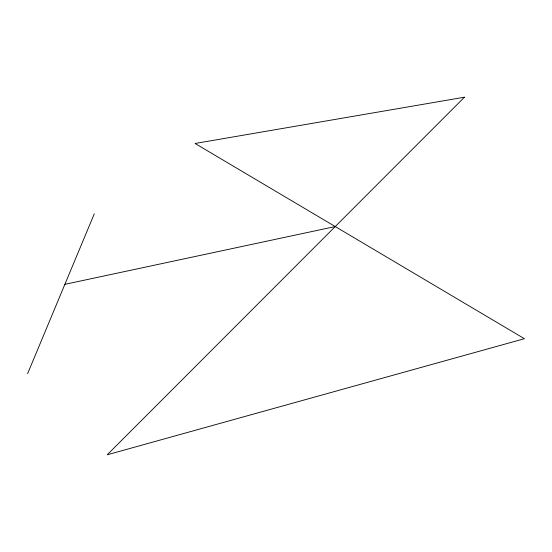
<?xml version="1.0" encoding="UTF-8"?>
<svg xmlns="http://www.w3.org/2000/svg" width="552" height="552" viewBox="0 0 552 552"><rect width="100%" height="100%" fill="white"/><g stroke="black" fill="none" stroke-linecap="round" stroke-linejoin="round"><path stroke-width="0.83" d="M27.6 373.676L94.302 213.797M64.874 284.335L335.223 226.555M464.432 97.214L107.219 454.786L524.4 338.7L195.084 143.479L464.432 97.214"/></g></svg>
